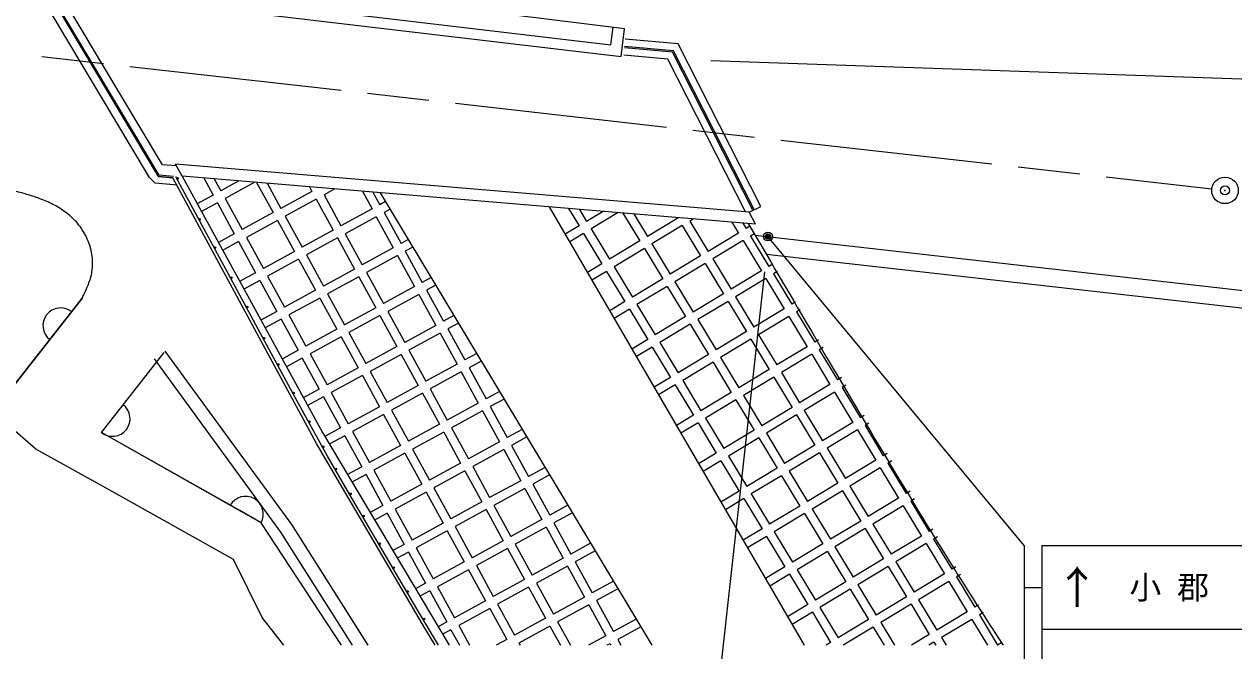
# Model space of a CAD drawing. Units: millimetres, scale not verified. Extents: x 40000 to 680000, y 20000 to 380000.
# Drawn here: x 101155 to 169480, y 244744 to 280158 of the extents above; entities that cross this region are included whole.
import ezdxf
from ezdxf.enums import TextEntityAlignment as Align

# ---------------------------------------------------------------- set-up
doc = ezdxf.new("R2010")
doc.units = ezdxf.units.MM
doc.header["$LTSCALE"] = 1000
doc.header["$PDMODE"] = 32
doc.header["$PDSIZE"] = 500
doc.linetypes.add('CHAIN', pattern=[18.5, 12, -1.5, 3.5, -1.5])
for name, color, linetype, lineweight in [('S-BGD', 7, 'Continuous', 25), ('S-BMK', 2, 'CHAIN', 13), ('S-BMK-SRVR', 3, 'Continuous', 25), ('S-STR-STRC', 7, 'Continuous', 25)]:
    doc.layers.add(name, color=color, linetype=linetype, lineweight=lineweight)
doc.styles.add('ＭＳ ゴシック', font='')
doc.styles.get('ＭＳ ゴシック').set_extended_font_data('MS Gothic')

msp = doc.modelspace()

# ---------------------------------------------------------------- linework, layer by layer
at = {"layer": 'S-BGD'}
for p, q in [((135054, 279903), (102763, 283909)), ((102476, 282189), (134879, 278332)), ((102546, 282763), (134292, 278983)), ((134292, 278983), (134416, 279982)), ((134879, 278332), (135054, 279901)), ((171829, 276982), (139934, 278095)), ((142096, 269539), (109697, 272248)), ((110070, 271569), (109697, 272248)), ((142468, 268860), (110070, 271569)), ((110070, 271569), (117997, 257076)), ((111297, 271467), (111825, 270501)), ((111894, 271417), (112263, 270741)), ((113285, 271300), (112263, 270741)), ((114189, 271225), (112503, 270303)), ((114283, 271217), (115218, 269508)), ((114880, 271167), (115656, 269748)), ((117411, 270707), (115656, 269748)), ((117269, 270967), (117411, 270707)), ((118708, 270847), (118090, 270509)), ((120255, 270718), (120804, 269714)), ((120852, 270668), (121243, 269954)), ((121264, 270633), (136606, 245056)), ((111825, 270501), (110923, 270008)), ((112065, 270063), (111163, 269570)), ((112065, 270063), (113024, 268308)), ((112503, 270303), (113463, 268548)), ((117651, 270269), (115896, 269309)), ((117651, 270269), (118611, 268514)), ((118090, 270509), (119049, 268754)), ((121566, 270131), (121243, 269954)), ((115218, 269508), (113463, 268548)), ((115896, 269309), (116856, 267554)), ((120804, 269714), (119049, 268754)), ((121044, 269275), (119289, 268315)), ((121044, 269275), (122004, 267520)), ((121823, 269701), (121483, 269515)), ((121483, 269515), (122442, 267760)), ((130816, 269835), (145211, 245056)), ((131901, 269744), (132496, 268758)), ((132516, 269692), (132924, 269016)), ((133858, 269580), (132924, 269016)), ((134708, 269509), (133183, 268588)), ((134977, 269487), (135929, 267910)), ((135592, 269435), (136357, 268168)), ((138069, 269202), (136357, 268168)), ((138052, 269230), (138069, 269202)), ((142096, 269539), (142761, 269864)), ((142468, 268860), (142096, 269539)), ((115458, 269069), (113703, 268109)), ((115458, 269069), (116417, 267314)), ((132496, 268758), (131716, 268287)), ((133183, 268588), (134216, 266876)), ((138327, 268774), (136615, 267740)), ((138327, 268774), (139361, 267062)), ((138957, 269154), (138755, 269032)), ((138755, 269032), (139789, 267320)), ((141128, 268973), (141501, 268354)), ((141743, 268921), (141929, 268612)), ((142147, 268743), (141929, 268612)), ((113024, 268308), (112123, 267815)), ((113264, 267869), (112363, 267376)), ((113264, 267869), (114224, 266115)), ((113703, 268109), (114663, 266355)), ((118611, 268514), (116856, 267554)), ((118851, 268075), (117096, 267116)), ((118851, 268075), (119810, 266321)), ((119289, 268315), (120249, 266561)), ((122853, 267985), (122442, 267760)), ((132755, 268330), (131967, 267854)), ((132755, 268330), (133788, 266618)), ((135929, 267910), (134216, 266876)), ((141501, 268354), (139789, 267320)), ((141760, 267925), (140047, 266892)), ((141760, 267925), (142793, 266213)), ((142405, 268315), (142188, 268184)), ((142188, 268184), (143221, 266472)), ((142437, 268238), (170349, 265075)), ((116417, 267314), (114663, 266355)), ((122004, 267520), (120249, 266561)), ((123110, 267556), (122682, 267322)), ((122682, 267322), (123642, 265567)), ((136187, 267482), (134475, 266448)), ((136187, 267482), (137221, 265770)), ((136615, 267740), (137649, 266028)), ((143077, 267160), (170237, 264081)), ((116657, 266876), (114903, 265916)), ((116657, 266876), (117617, 265121)), ((117096, 267116), (118056, 265361)), ((122244, 267082), (120489, 266122)), ((122244, 267082), (123203, 265327)), ((133788, 266618), (132972, 266125)), ((139361, 267062), (137649, 266028)), ((139619, 266633), (137907, 265600)), ((139619, 266633), (140653, 264921)), ((140047, 266892), (141081, 265180)), ((143439, 266603), (143221, 266472)), ((114224, 266115), (113323, 265622)), ((114903, 265916), (115862, 264161)), ((119810, 266321), (118056, 265361)), ((120050, 265882), (118296, 264922)), ((120050, 265882), (121010, 264127)), ((120489, 266122), (121449, 264367)), ((124140, 265839), (123642, 265567)), ((134047, 266190), (133223, 265692)), ((134047, 266190), (135080, 264478)), ((134475, 266448), (135508, 264736)), ((142967, 266166), (138999, 230385)), ((142793, 266213), (141081, 265180)), ((143052, 265785), (141339, 264752)), ((143052, 265785), (144085, 264073)), ((143697, 266175), (143480, 266044)), ((143480, 266044), (144513, 264331)), ((114464, 265676), (113563, 265183)), ((114464, 265676), (115424, 263921)), ((117617, 265121), (115862, 264161)), ((123203, 265327), (121449, 264367)), ((124397, 265410), (123882, 265128)), ((123882, 265128), (124842, 263374)), ((137221, 265770), (135508, 264736)), ((137479, 265341), (135767, 264308)), ((137479, 265341), (138513, 263629)), ((137907, 265600), (138941, 263888)), ((100647, 259836), (104441, 264701)), ((104441, 264701), (100647, 259836)), ((117857, 264682), (116102, 263723)), ((117857, 264682), (118817, 262928)), ((118296, 264922), (119255, 263168)), ((123443, 264888), (121689, 263929)), ((123443, 264888), (124403, 263134)), ((135080, 264478), (134228, 263963)), ((140653, 264921), (138941, 263888)), ((140911, 264493), (139199, 263460)), ((140911, 264493), (141945, 262781)), ((141339, 264752), (142373, 263039)), ((144731, 264463), (144513, 264331)), ((115424, 263921), (114522, 263428)), ((121010, 264127), (119255, 263168)), ((121689, 263929), (122648, 262174)), ((135339, 264049), (134479, 263530)), ((135339, 264049), (136372, 262337)), ((135767, 264308), (136800, 262596)), ((144085, 264073), (142373, 263039)), ((144989, 264035), (144772, 263903)), ((144772, 263903), (145805, 262191)), ((115664, 263483), (114762, 262990)), ((115664, 263483), (116623, 261728)), ((116102, 263723), (117062, 261968)), ((121250, 263689), (119495, 262729)), ((121250, 263689), (122210, 261934)), ((124403, 263134), (122648, 262174)), ((125427, 263694), (124842, 263374)), ((125684, 263265), (125082, 262935)), ((138513, 263629), (136800, 262596)), ((138771, 263201), (137059, 262168)), ((138771, 263201), (139805, 261489)), ((139199, 263460), (140233, 261747)), ((144344, 263645), (142631, 262611)), ((144344, 263645), (145377, 261933)), ((118817, 262928), (117062, 261968)), ((119057, 262489), (117302, 261529)), ((119057, 262489), (120016, 260734)), ((119495, 262729), (120455, 260974)), ((124643, 262695), (122888, 261735)), ((124643, 262695), (125603, 260940)), ((125082, 262935), (126041, 261180)), ((141945, 262781), (140233, 261747)), ((142631, 262611), (143665, 260899)), ((116623, 261728), (115722, 261235)), ((122210, 261934), (120455, 260974)), ((122888, 261735), (123848, 259981)), ((136372, 262337), (135484, 261801)), ((136631, 261909), (135735, 261368)), ((136631, 261909), (137664, 260197)), ((137059, 262168), (138092, 260455)), ((142203, 262353), (140491, 261319)), ((142203, 262353), (143237, 260641)), ((145377, 261933), (143665, 260899)), ((146023, 262322), (145805, 262191)), ((146281, 261894), (146064, 261763)), ((146064, 261763), (147097, 260051)), ((105522, 257079), (109059, 261605)), ((116863, 261289), (115962, 260796)), ((116863, 261289), (117823, 259535)), ((117302, 261529), (118262, 259775)), ((122450, 261495), (120695, 260536)), ((122450, 261495), (123409, 259741)), ((126714, 261548), (126041, 261180)), ((126971, 261119), (126281, 260742)), ((139805, 261489), (138092, 260455)), ((140063, 261061), (138351, 260027)), ((140063, 261061), (141097, 259349)), ((140491, 261319), (141525, 259607)), ((145636, 261505), (143923, 260471)), ((145636, 261505), (146669, 259792)), ((120016, 260734), (118262, 259775)), ((120695, 260536), (121655, 258781)), ((125603, 260940), (123848, 259981)), ((125843, 260502), (124088, 259542)), ((125843, 260502), (126802, 258747)), ((126281, 260742), (127241, 258987)), ((143237, 260641), (141525, 259607)), ((143923, 260471), (144957, 258759)), ((120256, 260296), (118502, 259336)), ((120256, 260296), (121216, 258541)), ((123409, 259741), (121655, 258781)), ((137664, 260197), (136740, 259639)), ((137923, 259769), (136991, 259206)), ((137923, 259769), (138956, 258057)), ((138351, 260027), (139384, 258315)), ((143495, 260213), (141783, 259179)), ((143495, 260213), (144529, 258500)), ((146669, 259792), (144957, 258759)), ((147315, 260182), (147097, 260051)), ((147573, 259754), (147356, 259623)), ((117823, 259535), (116922, 259042)), ((118063, 259096), (117162, 258603)), ((118063, 259096), (119023, 257341)), ((118502, 259336), (119461, 257581)), ((123649, 259302), (121895, 258342)), ((123649, 259302), (124609, 257547)), ((124088, 259542), (125048, 257787)), ((128001, 259403), (127241, 258987)), ((128258, 258973), (127481, 258548)), ((141097, 259349), (139384, 258315)), ((141783, 259179), (142817, 257467)), ((146928, 259364), (145215, 258331)), ((146928, 259364), (147961, 257652)), ((147356, 259623), (148389, 257911)), ((121216, 258541), (119461, 257581)), ((121895, 258342), (122854, 256588)), ((126802, 258747), (125048, 257787)), ((127042, 258308), (125288, 257349)), ((127042, 258308), (128002, 256554)), ((127481, 258548), (128441, 256794)), ((141355, 258921), (139643, 257887)), ((141355, 258921), (142389, 257208)), ((144529, 258500), (142817, 257467)), ((145215, 258331), (146249, 256619)), ((121456, 258102), (119701, 257143)), ((121456, 258102), (122416, 256348)), ((138956, 258057), (137995, 257477)), ((139215, 257629), (138247, 257044)), ((139215, 257629), (140248, 255916)), ((139643, 257887), (140676, 256175)), ((144787, 258072), (143075, 257039)), ((144787, 258072), (145821, 256360)), ((147961, 257652), (146249, 256619)), ((148607, 258042), (148389, 257911)), ((148865, 257614), (148648, 257483)), ((114531, 251982), (105522, 257079)), ((117997, 257076), (125158, 245056)), ((119023, 257341), (118130, 256853)), ((119263, 256903), (118386, 256423)), ((119263, 256903), (120222, 255148)), ((119701, 257143), (120661, 255388)), ((124609, 257547), (122854, 256588)), ((124849, 257109), (123094, 256149)), ((124849, 257109), (125809, 255354)), ((125288, 257349), (126248, 255594)), ((129288, 257257), (128441, 256794)), ((142389, 257208), (140676, 256175)), ((143075, 257039), (144109, 255327)), ((148220, 257224), (146507, 256191)), ((148220, 257224), (149253, 255512)), ((148648, 257483), (149681, 255770)), ((122416, 256348), (120661, 255388)), ((128002, 256554), (126248, 255594)), ((129545, 256828), (128681, 256355)), ((128681, 256355), (129641, 254600)), ((142647, 256780), (140935, 255747)), ((142647, 256780), (143681, 255068)), ((145821, 256360), (144109, 255327)), ((122656, 255909), (120901, 254949)), ((122656, 255909), (123616, 254154)), ((123094, 256149), (124054, 254394)), ((128242, 256115), (126487, 255155)), ((128242, 256115), (129202, 254360)), ((140248, 255916), (139251, 255315)), ((140935, 255747), (141968, 254035)), ((146079, 255932), (144367, 254899)), ((146079, 255932), (147113, 254220)), ((146507, 256191), (147541, 254478)), ((149899, 255902), (149681, 255770)), ((120222, 255148), (119410, 254704)), ((120901, 254949), (121861, 253195)), ((125809, 255354), (124054, 254394)), ((126049, 254915), (124294, 253956)), ((126049, 254915), (127009, 253161)), ((126487, 255155), (127447, 253401)), ((130575, 255111), (129641, 254600)), ((140507, 255488), (139503, 254882)), ((140507, 255488), (141540, 253776)), ((143681, 255068), (141968, 254035)), ((144367, 254899), (145401, 253186)), ((149253, 255512), (147541, 254478)), ((149512, 255084), (147799, 254050)), ((149512, 255084), (150545, 253372)), ((150157, 255474), (149940, 255342)), ((149940, 255342), (150973, 253630)), ((120462, 254709), (119666, 254274)), ((120462, 254709), (121422, 252955)), ((129202, 254360), (127447, 253401)), ((130832, 254682), (129881, 254162)), ((143939, 254640), (142227, 253607)), ((143939, 254640), (144973, 252928)), ((147113, 254220), (145401, 253186)), ((123616, 254154), (121861, 253195)), ((123855, 253716), (122101, 252756)), ((123855, 253716), (124815, 251961)), ((124294, 253956), (125254, 252201)), ((129442, 253922), (127687, 252962)), ((129442, 253922), (130402, 252167)), ((129881, 254162), (130840, 252407)), ((141540, 253776), (140507, 253153)), ((142227, 253607), (143260, 251894)), ((147371, 253792), (145659, 252758)), ((147371, 253792), (148405, 252080)), ((147799, 254050), (148833, 252338)), ((151191, 253761), (150973, 253630)), ((121422, 252955), (120691, 252555)), ((127009, 253161), (125254, 252201)), ((127687, 252962), (128647, 251207)), ((131862, 252966), (130840, 252407)), ((141799, 253348), (140759, 252720)), ((141799, 253348), (142832, 251636)), ((144973, 252928), (143260, 251894)), ((150545, 253372), (148833, 252338)), ((150804, 252944), (149091, 251910)), ((150804, 252944), (151837, 251231)), ((151449, 253333), (151232, 253202)), ((151232, 253202), (152265, 251490)), ((121662, 252516), (120947, 252125)), ((121662, 252516), (122622, 250761)), ((122101, 252756), (123061, 251001)), ((127249, 252722), (125494, 251762)), ((127249, 252722), (128208, 250967)), ((130402, 252167), (128647, 251207)), ((132119, 252537), (131080, 251968)), ((145231, 252500), (143519, 251466)), ((145231, 252500), (146265, 250788)), ((145659, 252758), (146693, 251046)), ((119087, 245056), (114531, 251982)), ((124815, 251961), (123061, 251001)), ((125055, 251522), (123301, 250563)), ((125055, 251522), (126015, 249768)), ((125494, 251762), (126454, 250008)), ((130642, 251728), (128887, 250769)), ((130642, 251728), (131601, 249974)), ((131080, 251968), (132040, 250214)), ((142832, 251636), (141763, 250991)), ((143519, 251466), (144552, 249754)), ((148405, 252080), (146693, 251046)), ((148663, 251652), (146951, 250618)), ((148663, 251652), (149697, 249939)), ((149091, 251910), (150125, 250198)), ((152483, 251621), (152265, 251490)), ((122622, 250761), (121971, 250405)), ((128208, 250967), (126454, 250008)), ((128887, 250769), (129847, 249014)), ((133149, 250820), (132040, 250214)), ((143091, 251208), (142015, 250558)), ((143091, 251208), (144124, 249496)), ((146265, 250788), (144552, 249754)), ((151837, 251231), (150125, 250198)), ((152096, 250803), (150383, 249770)), ((152096, 250803), (153129, 249091)), ((152741, 251193), (152524, 251062)), ((152524, 251062), (153557, 249349)), ((122862, 250323), (122227, 249976)), ((122862, 250323), (123822, 248568)), ((123301, 250563), (124260, 248808)), ((128448, 250529), (126694, 249569)), ((128448, 250529), (129408, 248774)), ((133406, 250391), (132280, 249775)), ((146523, 250360), (144811, 249326)), ((146523, 250360), (147557, 248647)), ((146951, 250618), (147985, 248906)), ((126015, 249768), (124260, 248808)), ((126694, 249569), (127653, 247814)), ((131601, 249974), (129847, 249014)), ((131841, 249535), (130087, 248575)), ((131841, 249535), (132801, 247780)), ((132280, 249775), (133240, 248020)), ((144124, 249496), (143019, 248829)), ((149697, 249939), (147985, 248906)), ((149955, 249511), (148243, 248478)), ((149955, 249511), (150989, 247799)), ((150383, 249770), (151417, 248057)), ((153775, 249481), (153557, 249349)), ((126255, 249329), (124500, 248369)), ((126255, 249329), (127215, 247574)), ((129408, 248774), (127653, 247814)), ((144383, 249068), (143271, 248396)), ((144383, 249068), (145416, 247355)), ((144811, 249326), (145844, 247614)), ((153129, 249091), (151417, 248057)), ((154033, 249053), (153816, 248921)), ((153816, 248921), (154849, 247209)), ((123822, 248568), (123252, 248256)), ((124062, 248129), (123508, 247826)), ((124062, 248129), (125021, 246375)), ((124500, 248369), (125460, 246615)), ((129648, 248335), (127893, 247376)), ((129648, 248335), (130608, 246581)), ((130087, 248575), (131046, 246821)), ((134436, 248675), (133240, 248020)), ((134693, 248246), (133480, 247582)), ((147557, 248647), (145844, 247614)), ((147815, 248219), (146103, 247186)), ((147815, 248219), (148849, 246507)), ((148243, 248478), (149277, 246765)), ((153388, 248663), (151675, 247629)), ((153388, 248663), (154421, 246951)), ((127215, 247574), (125460, 246615)), ((127893, 247376), (128853, 245621)), ((132801, 247780), (131046, 246821)), ((133041, 247342), (131286, 246382)), ((133041, 247342), (134001, 245587)), ((133480, 247582), (134439, 245827)), ((145416, 247355), (144275, 246667)), ((150989, 247799), (149277, 246765)), ((151247, 247371), (149535, 246337)), ((151247, 247371), (152281, 245659)), ((151675, 247629), (152709, 245917)), ((155067, 247340), (154849, 247209)), ((127455, 247136), (125700, 246176)), ((127455, 247136), (128414, 245381)), ((145675, 246927), (144526, 246234)), ((145675, 246927), (146708, 245215)), ((146103, 247186), (147136, 245474)), ((154421, 246951), (152709, 245917)), ((155325, 246912), (155108, 246781)), ((155108, 246781), (156141, 245069)), ((125021, 246375), (124532, 246107)), ((125700, 246176), (126312, 245056)), ((130608, 246581), (128853, 245621)), ((130848, 246142), (129093, 245182)), ((130848, 246142), (131442, 245056)), ((131286, 246382), (132012, 245056)), ((135723, 246529), (134439, 245827)), ((135980, 246100), (134679, 245388)), ((148849, 246507), (147136, 245474)), ((149107, 246079), (147412, 245056)), ((149107, 246079), (149725, 245056)), ((149535, 246337), (150309, 245056)), ((154680, 246523), (152967, 245489)), ((154680, 246523), (155565, 245056)), ((125261, 245936), (124788, 245677)), ((125261, 245936), (125743, 245056)), ((128414, 245381), (127820, 245056)), ((134001, 245587), (133030, 245056)), ((134679, 245388), (134861, 245056)), ((152281, 245659), (151282, 245056)), ((152967, 245489), (153229, 245056)), ((129093, 245182), (129162, 245056)), ((134241, 245148), (134072, 245056)), ((134241, 245148), (134291, 245056)), ((146708, 245215), (146445, 245056)), ((152539, 245231), (152250, 245056)), ((152539, 245231), (152645, 245056)), ((156359, 245200), (156141, 245069))]:
    msp.add_line(p, q, dxfattribs=at)
for points in [[(109789, 271054), (108552, 271178), (108229, 271498), (101713, 282415), (102294, 282358), (108744, 271544), (109560, 271479)], [(109560, 271479), (108744, 271544), (102294, 282358)], [(109595, 271557), (108780, 271622), (102476, 282189)], [(109749, 272154), (108966, 272216), (103059, 282120)], [(142312, 269645), (137772, 278573), (135058, 278822)], [(142387, 269681), (137825, 278652), (135066, 278905)], [(142761, 269864), (138092, 279045), (135104, 279319)], [(141890, 269557), (137505, 278180), (135020, 278408)], [(124363, 245056), (123791, 246021), (117671, 256454), (109560, 271479)], [(124557, 245056), (123469, 246899), (121362, 250489), (119538, 253599), (118278, 255746), (116452, 259064), (114365, 262929), (112805, 265818), (109724, 271525)], [(115812, 245056), (114603, 246631), (112986, 249906), (106124, 253740), (101814, 256138), (94623, 262392), (90475, 265170), (86511, 265880), (83599, 266069), (82925, 265292), (81780, 259703)], [(108503, 261237), (115637, 251453), (119688, 245056)], [(109108, 261678), (116257, 251874), (120574, 245056)], [(119087, 245056), (114531, 251982), (113336, 252674), (105522, 257079)]]:
    msp.add_lwpolyline(points, dxfattribs=at)
for centre in [(109823, 271439), (111068, 269132), (111931, 267534), (112849, 265833), (113747, 264170), (114697, 262411), (115501, 260921), (116369, 259313), (117260, 257691), (118039, 256276), (118758, 255018), (119582, 253614), (120318, 252358), (121235, 250796), (122028, 249445), (122820, 248094), (123735, 246537)]:
    msp.add_circle(centre, 46.4, dxfattribs=at)
for centre, start, end in [((103211, 263123), 52.05174, 232.05174), ((106137, 257867), 231.99101, 51.99101), ((113661, 252474), 330.50089, 150.50089)]:
    msp.add_arc(centre, 1000, start, end, dxfattribs=at)
msp.add_open_spline([(104441, 264701), (104474, 264767), (104570, 264967), (104601, 265034), (104632, 265101), (104722, 265302), (104750, 265370), (104777, 265438), (104854, 265643), (104876, 265713), (104897, 265782), (104954, 265993), (104967, 266064), (104982, 266150), (105014, 266409), (105018, 266496), (105022, 266584), (105014, 266848), (105006, 266935), (104998, 267023), (104956, 267286), (104936, 267372), (104917, 267458), (104842, 267714), (104811, 267797), (104779, 267884), (104666, 268139), (104624, 268222), (104581, 268304), (104437, 268542), (104385, 268618), (104333, 268694), (104162, 268912), (104101, 268981), (104040, 269050), (103848, 269248), (103777, 269307), (103666, 269400), (103317, 269664), (103194, 269742), (103071, 269821), (102681, 270027), (102548, 270089), (102414, 270151), (102000, 270314), (101860, 270364), (101720, 270414), (101294, 270545), (101152, 270586), (101026, 270623), (100645, 270723), (100517, 270754), (100391, 270785), (100010, 270872), (99883, 270900), (99756, 270927), (99374, 271003), (99247, 271027), (99119, 271051), (98736, 271119), (98609, 271140), (98452, 271167), (97981, 271242), (97824, 271266), (97667, 271290), (97194, 271358), (97036, 271379), (96878, 271401), (96404, 271464), (96246, 271484), (96088, 271504), (95613, 271563), (95454, 271581), (95029, 271630), (93755, 271773), (93329, 271817), (92904, 271861), (91628, 271981), (91202, 272018), (90777, 272054), (89501, 272152), (89075, 272180), (88650, 272208), (87375, 272279), (86950, 272302), (86836, 272308), (86494, 272322), (86380, 272325), (86266, 272329), (85924, 272336), (85810, 272335), (85695, 272335), (85351, 272328), (85237, 272322), (85121, 272316), (84776, 272288), (84661, 272274), (84561, 272263), (84264, 272218), (84166, 272199), (84068, 272179), (83776, 272110), (83680, 272081), (83586, 272053), (83307, 271954), (83217, 271915), (83128, 271876), (82868, 271745), (82788, 271689), (82660, 271599), (82296, 271302), (82186, 271190), (82074, 271075), (81778, 270694), (81688, 270562), (81594, 270426), (81346, 269998), (81268, 269853), (81190, 269708), (80975, 269261), (80904, 269112), (80868, 269036), (80764, 268807), (80729, 268730), (80695, 268655), (80595, 268427), (80561, 268352), (80528, 268276), (80430, 268051), (80397, 267975), (80365, 267900), (80268, 267675), (80236, 267600)], degree=3, knots=[0, 0, 0, 0, 1, 1, 1, 2, 2, 2, 3, 3, 3, 4, 4, 4, 5, 5, 5, 6, 6, 6, 7, 7, 7, 8, 8, 8, 9, 9, 9, 10, 10, 10, 11, 11, 11, 12, 12, 12, 13, 13, 13, 14, 14, 14, 15, 15, 15, 16, 16, 16, 17, 17, 17, 18, 18, 18, 19, 19, 19, 20, 20, 20, 21, 21, 21, 22, 22, 22, 23, 23, 23, 24, 24, 24, 25, 25, 25, 26, 26, 26, 27, 27, 27, 28, 28, 28, 29, 29, 29, 30, 30, 30, 31, 31, 31, 32, 32, 32, 33, 33, 33, 34, 34, 34, 35, 35, 35, 36, 36, 36, 37, 37, 37, 38, 38, 38, 39, 39, 39, 40, 40, 40, 41, 41, 41, 42, 42, 42, 43, 43, 43, 44, 44, 44, 44], dxfattribs=at)
for points in [[(142055, 268895), (144192, 265243), (144192, 265243), (146328, 261591)], [(146328, 261591), (147060, 260345), (149264, 256615), (150009, 255378)], [(150009, 255378), (150754, 254142), (153010, 250446), (153777, 249224)], [(153777, 249224), (154282, 248420), (155468, 246571), (156446, 245056)]]:
    msp.add_open_spline(points, degree=3, dxfattribs=at)
at = {"layer": 'S-BMK'}
msp.add_line((70363, 281942), (168236, 270850), dxfattribs=at)
at = {"layer": 'S-BMK-SRVR'}
msp.add_circle((168982, 270765), 750, dxfattribs=at)
msp.add_point((168982, 270765), dxfattribs=at)
at = {"layer": 'S-STR-STRC'}
for p, q in [((157631, 250704), (143262, 268040)), ((157631, 250704), (157631, 239204)), ((158631, 250704), (173631, 250704)), ((158631, 250704), (158631, 241204)), ((157631, 248329), (158631, 248329)), ((173631, 245954), (158631, 245954))]:
    msp.add_line(p, q, dxfattribs=at)
for radius in [150, 120, 90, 60, 30]:
    msp.add_circle((143167, 268156), radius, dxfattribs=at)
msp.add_point((143167, 268156), dxfattribs=at)

# ---------------------------------------------------------------- texts
at = {"layer": 'S-STR-STRC', "style": 'ＭＳ ゴシック'}
for s, height, p in [('↑', 1833, (160631, 248329)), ('小 郡', 1320, (165831, 248329))]:
    msp.add_text(s, height=height, dxfattribs=at).set_placement(p, align=Align.MIDDLE_CENTER)

doc.saveas('drawing.dxf')
